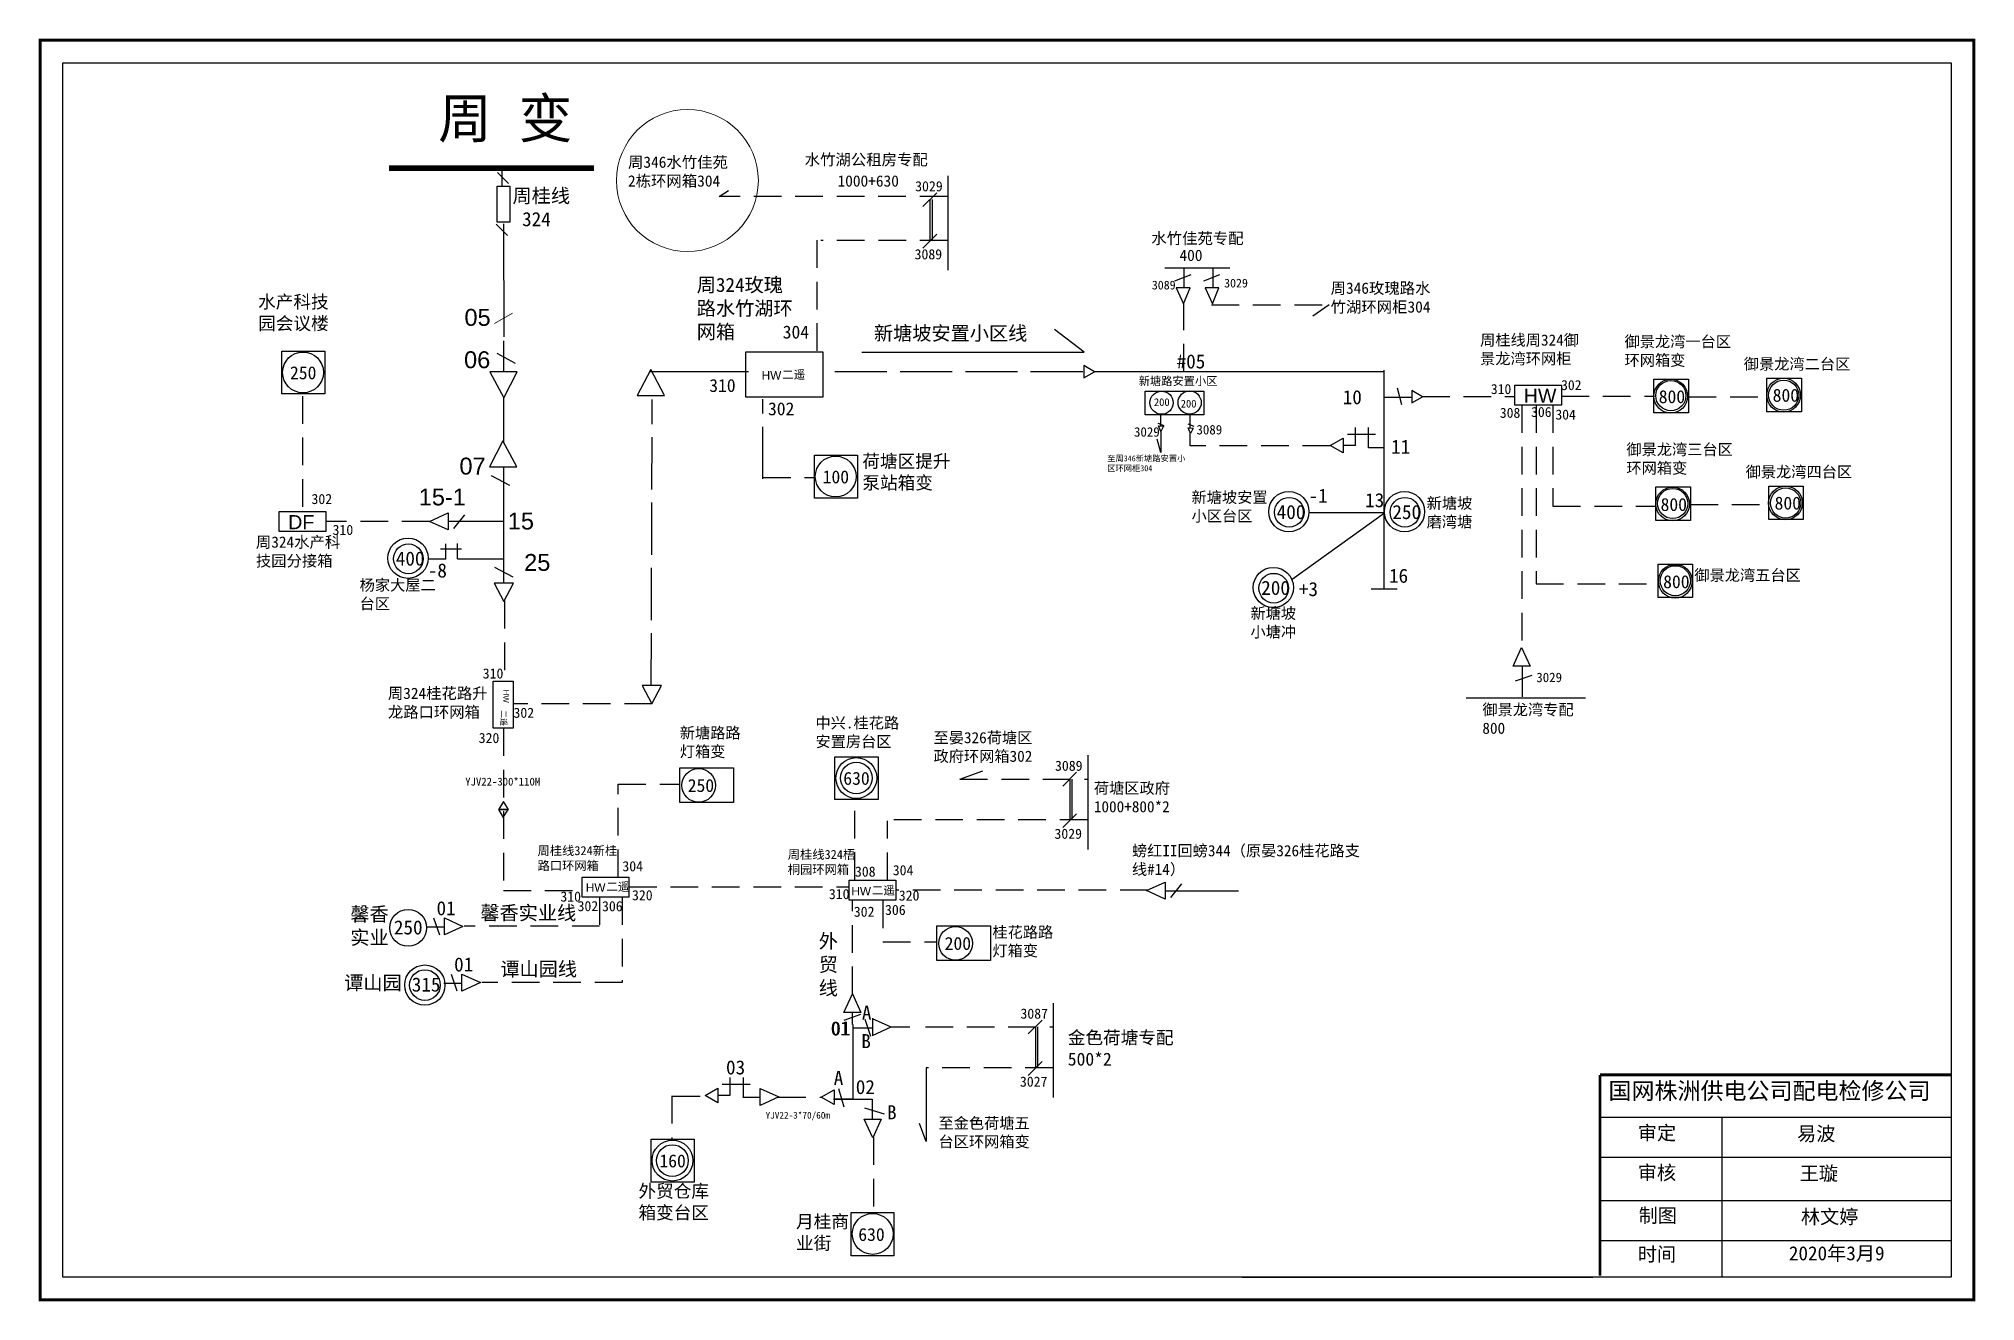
# Model space of a CAD drawing. Extents: x 0 to 344, y -1 to 224.
import ezdxf

# ---------------------------------------------------------------- set-up
doc = ezdxf.new("R2010")
doc.units = 0
doc.header["$LTSCALE"] = 0.774411
doc.linetypes.add('ACAD_ISO02W100', pattern=[15, 12, -3])
doc.linetypes.add('DASHED2', pattern=[9.525, 6.35, -3.175])
doc.layers.get('0').update_dxf_attribs({"linetype": 'CONTINUOUS'})
doc.layers.add('0-RefEdit0', color=7, linetype='CONTINUOUS')
doc.styles.add('SimSun_txtstyle_1.00_0_0', font='', dxfattribs={"height": 1})
doc.styles.add('SimSun_txtstyle_1.50_0_0', font='', dxfattribs={"height": 1.5})
doc.styles.add('SimSun_txtstyle_2.01_0_0', font='simsun.ttc', dxfattribs={"height": 2.005847})
doc.styles.add('SimSun_txtstyle_2.50_0_0', font='', dxfattribs={"height": 2.5})
doc.styles.add('SimSun_txtstyle_3.00_0_0', font='simsun.ttc', dxfattribs={"height": 3})
doc.styles.get("Standard").update_dxf_attribs({"font": '', "height": 2.5})
doc.styles.add('字体', font='', dxfattribs={"height": 2.5})
doc.styles.get('SimSun_txtstyle_1.00_0_0').set_extended_font_data('SimSun')
doc.styles.get('SimSun_txtstyle_1.50_0_0').set_extended_font_data('SimSun')
doc.styles.get('SimSun_txtstyle_2.50_0_0').set_extended_font_data('SimSun')
doc.styles.get('Standard').set_extended_font_data('SimSun')
doc.styles.get('字体').set_extended_font_data('SimSun')

msp = doc.modelspace()

# ---------------------------------------------------------------- linework, layer by layer
at = {"linetype": 'Continuous'}
for p, q in [((83.19, 198.09), (81.21, 200.07)), ((82.97, 188.86), (80.99, 190.84)), ((201.71, 180.79), (204.58, 181.9)), ((204.4, 179.53), (201.96, 179.53)), ((201.96, 179.53), (203.25, 176.67)), ((203.25, 176.67), (204.4, 179.53)), ((206.85, 180.79), (209.72, 181.9)), ((209.54, 179.53), (207.1, 179.53)), ((207.1, 179.53), (208.39, 176.67)), ((208.39, 176.67), (209.54, 179.53)), ((108.38, 164.68), (125.84, 164.68)), ((187.39, 164.68), (238.89, 164.68)), ((238.89, 164.89), (238.89, 126.05)), ((198.64, 155.47), (199.71, 155.09)), ((199.18, 154.97), (199.18, 157.17)), ((203.99, 155.34), (205.05, 154.96)), ((204.44, 154.62), (204.44, 157.11)), ((199.21, 150.27), (198.55, 152.63)), ((198.78, 154.98), (199.69, 154.96)), ((199.2, 153.97), (198.81, 154.98)), ((199.69, 154.96), (199.2, 153.97)), ((199.21, 154.05), (199.21, 150.27)), ((204.04, 154.62), (204.95, 154.61)), ((204.46, 153.62), (204.07, 154.62)), ((204.95, 154.61), (204.46, 153.62)), ((238.84, 139.56), (225.59, 139.56)), ((82.16, 131.29), (74.1, 131.29)), ((265.19, 110.6), (262.23, 109.62)), ((263.5, 112.29), (263.5, 106.81)), ((110.36, 108.83), (106.94, 108.83)), ((106.95, 108.81), (108.67, 105.58)), ((108.66, 105.6), (110.36, 108.83)), ((253.51, 106.67), (274.76, 106.67)), ((277.35, 32.1), (339.71, 32.1)), ((298.99, 32.09), (298.99, 3.76)), ((277.35, 25), (339.71, 25)), ((277.35, 17.25), (339.71, 17.25)), ((277.35, 10.14), (339.71, 10.14)), ((213.69, 3.62), (276.06, 3.62))]:
    msp.add_line(p, q, dxfattribs=at)
at = {"linetype": 'ACAD_ISO02W100'}
for p, q in [((82.05, 197.59), (82.05, 200.68)), ((108.56, 108.82), (108.73, 159.66))]:
    msp.add_line(p, q, dxfattribs=at)
at = {"color": 0, "linetype": 'Continuous'}
for p, q in [((120.61, 195.78), (122.3, 196.82)), ((159.35, 196.44), (156.89, 193.98)), ((161.32, 199.46), (161.32, 182.69)), ((158.14, 195.23), (158.14, 187.96)), ((158.51, 195.23), (158.51, 187.96)), ((82.29, 190.89), (82.32, 170.84)), ((159.35, 189.06), (156.89, 186.61)), ((211.49, 183.01), (199.9, 183.01)), ((203.35, 179.52), (203.35, 183.01)), ((208.49, 179.52), (208.49, 183.01)), ((185.57, 168.11), (180.28, 172.14)), ((81.06, 167.91), (84.33, 166.17)), ((146.04, 168.11), (185.57, 168.11)), ((79.84, 164.58), (82.31, 159.97)), ((84.72, 164.58), (79.84, 164.58)), ((82.31, 159.97), (84.72, 164.58)), ((108.47, 165.02), (106.06, 160.41)), ((110.93, 160.41), (108.47, 165.02)), ((82.29, 160), (82.29, 152.13)), ((106.06, 160.41), (110.93, 160.41)), ((82.18, 152.33), (79.77, 147.71)), ((84.65, 147.72), (82.18, 152.33)), ((79.77, 147.71), (84.65, 147.72)), ((83.43, 144.38), (80.15, 146.13)), ((82.29, 147.71), (82.29, 126.96)), ((82.29, 137.99), (72.47, 137.99)), ((238.98, 139.47), (222.58, 127.71)), ((71.99, 131.28), (68.98, 131.28)), ((71.06, 133.16), (74.8, 133.16)), ((71.99, 131.28), (71.99, 134.02)), ((74.11, 131.35), (74.11, 134.09)), ((80.67, 129.9), (83.94, 128.15)), ((222.58, 127.71), (222.58, 127.71)), ((84.03, 127.03), (80.6, 127.03)), ((80.6, 127.03), (82.33, 123.79)), ((82.33, 123.79), (84.03, 127.03)), ((163.47, 92.21), (167.52, 93.68)), ((184.23, 93.41), (181.77, 90.95)), ((186.21, 96.43), (186.21, 79.67)), ((183.02, 92.2), (183.02, 84.93)), ((183.39, 92.2), (183.39, 84.93)), ((81.37, 86.79), (82.24, 85.37)), ((83.11, 86.79), (81.37, 86.79)), ((81.42, 86.82), (83.15, 86.82)), ((82.29, 88.23), (81.43, 86.83)), ((82.24, 85.37), (83.09, 86.78)), ((83.15, 86.82), (82.29, 88.23)), ((184.23, 86.04), (181.77, 83.58)), ((199.94, 72.32), (213.02, 72.32)), ((180.06, 52.36), (180.06, 35.6)), ((144.3, 50.56), (144.3, 48.54)), ((144.39, 48.54), (144.39, 35.3)), ((178.08, 49.34), (175.62, 46.88)), ((144.49, 47.96), (147.78, 47.96)), ((176.88, 48.13), (176.88, 40.86)), ((177.24, 48.13), (177.24, 40.86)), ((178.08, 41.97), (175.62, 39.51)), ((157.45, 40.86), (157.45, 27.78)), ((124.9, 35.63), (127.81, 35.63)), ((144.39, 35.3), (140.99, 35.3)), ((140.99, 35.3), (147.88, 35.3)), ((141.88, 37.18), (142.79, 33.91)), ((147.88, 35.3), (147.88, 31.81)), ((146.5, 33.73), (149.99, 32.7)), ((157.45, 27.78), (156.25, 30.98))]:
    msp.add_line(p, q, dxfattribs=at)
at = {"color": 0, "linetype": 'DASHED2'}
for p, q in [((161.23, 195.78), (120.61, 195.78)), ((161.26, 187.96), (138.71, 187.96)), ((203.27, 164.64), (203.27, 176.86)), ((208.22, 176.53), (229.12, 176.53)), ((229.12, 176.53), (226.26, 174.48)), ((46.53, 160.28), (46.53, 140.24)), ((69.12, 138), (50.7, 138)), ((82.45, 123.87), (82.45, 109.65)), ((82.27, 101.23), (82.27, 72.37)), ((163.47, 92.21), (186.21, 92.21)), ((186.14, 84.93), (150.48, 84.93)), ((150.57, 74.23), (150.57, 84.78)), ((82.27, 72.37), (96.25, 72.37)), ((104.61, 73.04), (143.74, 73.04)), ((196.88, 72.47), (152.13, 72.47)), ((99.38, 71.18), (99.38, 66.03)), ((103.41, 71.18), (103.41, 56.03)), ((144.33, 53.96), (144.33, 70.62)), ((149.76, 70.59), (149.76, 63.24)), ((68.58, 65.92), (71.76, 65.92)), ((99.38, 66.03), (75.29, 66.03)), ((149.76, 63.24), (159.23, 63.24)), ((71.69, 55.92), (74.87, 55.92)), ((103.41, 56.03), (78.4, 56.03)), ((151.12, 48.14), (154.55, 48.14)), ((157.32, 48.14), (180.06, 48.14)), ((179.99, 40.86), (157.45, 40.86)), ((112.24, 35.86), (112.24, 28.06)), ((112.34, 35.84), (118.16, 35.84)), ((131.15, 35.63), (138.88, 35.63)), ((148.07, 28.52), (148.07, 15.05))]:
    msp.add_line(p, q, dxfattribs=at)
at = {"linetype": 'DASHED2'}
for p, q in [((138.07, 168.32), (138.07, 188.14)), ((245.67, 160.2), (262.02, 160.2)), ((263.39, 158.65), (263.39, 115.52)), ((265.94, 158.67), (265.94, 126.91)), ((268.95, 158.65), (268.95, 140.7)), ((270.47, 160.29), (286.99, 160.29)), ((293.09, 160.17), (307.02, 160.17)), ((204.44, 151.43), (204.44, 153.62)), ((229.32, 151.43), (204.44, 151.43)), ((128.44, 145.81), (137.46, 145.81)), ((268.95, 140.7), (287.19, 140.7)), ((293.42, 141), (307.35, 141)), ((265.94, 126.91), (287.79, 126.91)), ((108.71, 105.58), (83.98, 105.58)), ((102.68, 74.78), (102.68, 91.32)), ((102.68, 91.32), (113.68, 91.32)), ((144.79, 74.27), (144.79, 88.37))]:
    msp.add_line(p, q, dxfattribs=at)
at = {"color": 7, "linetype": 'Continuous', "lineweight": 0, "ltscale": 0.788326}
msp.add_line((80.67, 173.17), (83.9, 175.06), dxfattribs=at)
at = {"color": 0, "linetype": 'Continuous', "ltscale": 0.579443}
msp.add_line((82.26, 170.09), (82.29, 164.58), dxfattribs=at)
at = {"color": 0, "linetype": 'ACAD_ISO02W100'}
for p, q in [((185.34, 164.63), (139.2, 164.63)), ((128.4, 145.56), (128.4, 159.77))]:
    msp.add_line(p, q, dxfattribs=at)
for p, q in [((238.89, 160.08), (243.85, 160.08)), ((242.09, 158.74), (241.29, 161.68)), ((238.87, 151.09), (236.16, 151.09)), ((236.62, 126.02), (241.24, 126.02))]:
    msp.add_line(p, q)
at = {"ltscale": 2}
for p, q in [((232.4, 153.51), (237.38, 153.5)), ((233.82, 151.49), (233.82, 154.73)), ((236.17, 151.09), (236.17, 154.69)), ((233.81, 151.51), (231.65, 151.5))]:
    msp.add_line(p, q, dxfattribs=at)
at = {"color": 0, "linetype": 'ByBlock', "ltscale": 2}
for p, q in [((69.12, 138), (72.43, 139.51)), ((72.43, 136.5), (69.12, 138)), ((72.43, 139.51), (72.43, 136.5)), ((75.36, 139.21), (73.39, 136.75)), ((196.66, 72.37), (199.98, 73.88)), ((199.98, 70.87), (196.66, 72.37)), ((199.98, 73.88), (199.98, 70.87)), ((202.9, 73.58), (200.93, 71.12)), ((69.82, 67.51), (70.87, 64.53)), ((71.76, 67.52), (75.07, 66.01)), ((71.76, 64.51), (71.76, 67.52)), ((75.07, 66.01), (71.76, 64.51)), ((72.94, 57.5), (73.99, 54.53)), ((74.87, 57.51), (78.19, 56.01)), ((74.87, 54.5), (74.87, 57.51)), ((78.19, 56.01), (74.87, 54.5)), ((142.83, 50.69), (144.33, 54)), ((144.33, 54), (145.84, 50.69)), ((145.84, 50.69), (142.83, 50.69)), ((142.86, 49.34), (145.84, 50.39)), ((147.64, 46.46), (146.59, 49.44)), ((147.91, 49.67), (147.91, 46.66)), ((151.24, 48.1), (147.92, 49.6)), ((147.92, 46.62), (151.24, 48.13)), ((127.92, 37.19), (131.23, 35.68)), ((127.92, 34.18), (127.92, 37.19)), ((131.23, 35.68), (127.92, 34.18)), ((147.95, 28.43), (146.45, 31.74)), ((146.45, 31.74), (149.45, 31.74)), ((149.45, 31.74), (147.95, 28.43))]:
    msp.add_line(p, q, dxfattribs=at)
at = {"linetype": 'ByBlock', "ltscale": 2}
for p, q in [((261.87, 112.28), (263.37, 115.6)), ((263.37, 115.6), (264.88, 112.28)), ((264.88, 112.28), (261.87, 112.28))]:
    msp.add_line(p, q, dxfattribs=at)
at = {"color": 0, "ltscale": 2}
for p, q in [((121.19, 37.94), (126.17, 37.93)), ((122.61, 35.92), (122.61, 39.16)), ((124.96, 35.52), (124.96, 39.12)), ((122.54, 35.93), (120.38, 35.93))]:
    msp.add_line(p, q, dxfattribs=at)
at = {"linetype": 'Continuous', "const_width": 0.5}
msp.add_lwpolyline([(-0.15, 223.58), (343.83, 223.58), (343.83, -0.39), (-0.15, -0.39)], close=True, dxfattribs=at)
at = {"linetype": 'Continuous'}
for points in [[(3.9, 219.53), (339.78, 219.53), (339.78, 3.66), (3.9, 3.66)], [(262.15, 162.25), (270.48, 162.25), (270.48, 158.68), (262.15, 158.68)], [(196.4, 161.14), (206.85, 161.14), (206.85, 156.97), (196.4, 156.97)]]:
    msp.add_lwpolyline(points, close=True, dxfattribs=at)
for points, const_width in [([(98.38, 200.84), (61.92, 200.81)], 1), ([(277.31, 39.61), (277.31, 3.88)], 0.5), ([(277.35, 39.61), (339.71, 39.61)], 0.5)]:
    msp.add_lwpolyline(points, dxfattribs=dict(at, const_width=const_width))
at = {"linetype": 'ACAD_ISO02W100'}
msp.add_lwpolyline([(83.38, 191.19), (81.17, 191.19), (81.17, 197.59), (83.38, 197.59)], close=True, dxfattribs=at)
at = {"color": 0}
for points in [[(42.82, 168.28), (50.5, 168.28), (50.5, 160.67), (42.82, 160.67)], [(306.99, 163.47), (313.15, 163.47), (313.15, 157.5), (306.99, 157.5)], [(137.57, 149.78), (145.25, 149.78), (145.25, 142.17), (137.57, 142.17)], [(307.33, 144.3), (313.49, 144.3), (313.49, 138.33), (307.33, 138.33)], [(118.12, 35.94), (120.42, 37.27), (120.42, 34.61)], [(138.81, 35.64), (141.12, 36.97), (141.12, 34.32)], [(108.53, 28.16), (116.21, 28.16), (116.21, 20.54), (108.53, 20.54)], [(151.73, 15.13), (151.73, 7.45), (144.12, 7.45), (144.12, 15.13)]]:
    msp.add_lwpolyline(points, close=True, dxfattribs=at)
at = {"color": 0, "linetype": 'Continuous'}
for points in [[(125.41, 168.14), (139.07, 168.14), (139.07, 160.09), (125.41, 160.09)], [(42.37, 139.76), (50.7, 139.76), (50.7, 136.19), (42.37, 136.19)], [(83.98, 109.58), (83.98, 101.25), (80.42, 101.25), (80.42, 109.58)], [(96.25, 74.75), (104.58, 74.75), (104.58, 71.18), (96.25, 71.18)], [(143.74, 74.22), (152.07, 74.22), (152.07, 70.65), (143.74, 70.65)]]:
    msp.add_lwpolyline(points, close=True, dxfattribs=at)
for points in [[(187.4, 164.63), (185.5, 165.72), (185.5, 163.53)], [(286.92, 163.3), (293.08, 163.3), (293.08, 157.33), (286.92, 157.33)], [(245.75, 160.19), (243.85, 161.29), (243.85, 159.09)], [(229.33, 151.51), (231.63, 152.84), (231.63, 150.18)], [(287.25, 144.13), (293.41, 144.13), (293.41, 138.16), (287.25, 138.16)], [(287.64, 130.43), (293.8, 130.43), (293.8, 124.46), (287.64, 124.46)], [(141.24, 96.17), (148.92, 96.17), (148.92, 88.56), (141.24, 88.56)]]:
    msp.add_lwpolyline(points, close=True)
at = {"color": 12, "linetype": 'Continuous', "lineweight": 0, "ltscale": 1.014298, "true_color": 0xc00000}
msp.add_circle((114.99, 198.62), 12.62, dxfattribs=at)
at = {"color": 0}
for centre, radius in [((46.62, 164.5), 3.63), ((309.98, 160.46), 3), ((141.37, 145.99), 3.63), ((310.32, 141.29), 3), ((162.69, 62.99), 3), ((112.33, 24.37), 3.63), ((112.33, 24.37), 2.82), ((147.95, 11.33), 3.63)]:
    msp.add_circle(centre, radius, dxfattribs=at)
for centre, radius in [((289.91, 160.28), 3), ((290.24, 141.11), 3), ((290.71, 127.38), 3), ((116.99, 91.08), 3), ((145.04, 92.39), 3.63), ((145.04, 92.39), 2.82)]:
    msp.add_circle(centre, radius)
at = {"linetype": 'Continuous'}
for centre, radius in [((289.93, 160.37), 2.68), ((199.33, 159.12), 2.06), ((204.33, 159.15), 2.06), ((221.97, 139.74), 3.58), ((222.04, 139.63), 2.64), ((242.55, 139.74), 3.58), ((242.62, 139.63), 2.64), ((290.26, 141.2), 2.68), ((65.29, 131.47), 3.58), ((65.35, 131.36), 2.64), ((219.22, 126.26), 3.58), ((219.29, 126.14), 2.64), ((290.72, 127.46), 2.68), ((65.31, 65.76), 3.27), ((68.28, 55.57), 3.58), ((68.3, 55.58), 2.72)]:
    msp.add_circle(centre, radius, dxfattribs=at)
at = {"color": 0, "linetype": 'Continuous'}
for centre in [(310, 160.45), (310.34, 141.28)]:
    msp.add_circle(centre, 2.68, dxfattribs=at)
at = {"layer": '0-RefEdit0', "ltscale": 2}
msp.add_lwpolyline([(113.66, 94.2), (123.18, 94.2), (123.18, 88.05), (113.66, 88.05)], close=True, dxfattribs=at)
at = {"layer": '0-RefEdit0', "color": 0, "ltscale": 2}
msp.add_lwpolyline([(159.36, 66.11), (168.88, 66.11), (168.88, 59.96), (159.36, 59.96)], close=True, dxfattribs=at)

# ---------------------------------------------------------------- texts
at = {"linetype": 'Continuous', "attachment_point": 1}
for s, insert, char_height, width, style in [('周 变', (70.65, 213.19), 7, 46.6545, '字体'), ('馨香实业', (55.03, 69.45), 2.5, 7.82, '字体'), ('馨香实业线', (78.16, 69.66), 2.5, 20.898, '字体'), ('谭山园线', (81.71, 59.69), 2.5, 14.8929, '字体'), ('谭山园', (53.94, 57.24), 2.5, 10.8589, '字体'), ('国网株洲供电公司配电检修公司', (278.83, 38.27), 3, 82.0179, '字体'), ('2020年3月9', (310.92, 9.14), 2.5, 23.4615, 'SimSun_txtstyle_2.50_0_0')]:
    msp.add_mtext(s, dxfattribs=dict(at, insert=insert, char_height=char_height, width=width, style=style))
for s, insert, char_height, width in [('水竹湖公租房专配', (135.85, 203.34), 2.006, 23.7657), ('{\\H0.8333x;周桂线\\P 324}', (83.88, 197.17), 3, 19.68), ('1000+630', (141.69, 199.54), 2.006, 19.9109), ('水竹佳苑专配', (197.51, 189.35), 2.006, 23.7657), ('400', (202.52, 186.32), 2.006, 19.9109), ('周324玫瑰路水竹湖环网箱', (116.65, 181.32), 2.5, 18.1647), ('3089', (197.6, 180.81), 1.557, 3.5233), ('3029', (210.46, 181.16), 1.557, 3.5233), ('新塘坡安置小区线', (148.17, 172.72), 2.5, 56.7926), ('周桂线周324御景龙湾环网柜', (256, 171.25), 1.9837, 19.8904), ('御景龙湾一台区环网箱变', (281.69, 170.98), 1.9837, 19.8904), ('#05', (202.01, 167.71), 2.5, 10.8395), ('新塘路安置小区', (195.26, 163.7), 1.468, 20.5575), ('310', (257.91, 162.44), 1.78, 4.0262), ('302', (270.4, 163.14), 1.78, 4.0262), ('200', (197.97, 159.9), 1.373, 3.1052), ('200', (202.74, 159.63), 1.373, 3.1052), ('10', (231.56, 161.35), 2.5, 22.7576), ('3089', (205.54, 155.16), 1.683, 15.3163), ('308', (259.51, 158.21), 1.78, 4.0262), ('306', (265.07, 158.36), 1.78, 4.0262), ('304', (269.39, 157.9), 1.78, 4.0262), ('3029', (194.43, 154.76), 1.683, 15.3163), ('11', (240.16, 152.54), 2.5, 22.7576), ('御景龙湾三台区环网箱变', (282.02, 151.8), 1.9837, 19.8904), ('至周346新塘路安置小区环网柜304', (189.66, 149.74), 1.0504, 14.7053), ('新塘坡安置小区台区', (204.66, 143.29), 1.984, 13.8855), ('-1', (225.49, 143.84), 2.5, 5.6554), ('13', (235.54, 143.04), 2.5, 5.6554), ('新塘坡\\P磨湾塘', (246.49, 142.25), 1.984, 19.8904), ('400', (219.81, 140.93), 2.5, 5.6554), ('250', (240.39, 140.93), 2.5, 5.6554), ('400', (63.12, 132.66), 2.5, 5.6554), ('杨家大屋二台区', (56.69, 127.69), 1.984, 13.8855), ('-8', (68.81, 130.54), 2.5, 5.6554), ('16', (239.79, 129.6), 2.5, 5.6554), ('御景龙湾五台区', (294.11, 129.44), 1.984, 19.8904), ('200', (217.06, 127.45), 2.5, 5.6554), ('+3', (223.76, 127.23), 2.5, 5.6554), ('新塘坡\\P小塘冲', (215.15, 122.68), 1.984, 19.8904), ('3029', (265.99, 111.12), 1.683, 15.3163), ('中兴.桂花路安置房台区', (137.77, 103.18), 1.9837, 17.3127), ('御景龙湾专配\\P800', (256.4, 105.54), 1.984, 19.8904), ('新塘路路灯箱变', (113.63, 101.41), 1.984, 11.3643), ('至晏326荷塘区政府环网箱302', (158.77, 100.56), 1.9837, 19.8904), ('YJV22-300*110M', (75.47, 92.45), 1.4, 21.1286), ('荷塘区政府\\P1000+800*2', (187.29, 91.59), 1.984, 17.3127), ('250', (62.78, 67.08), 2.5, 5.0579), ('至金色荷塘五台区环网箱变', (159.65, 32.03), 1.9837, 18.4489), ('易波', (312.38, 30.41), 2.5, 23.4615), ('审核', (284.04, 23.48), 2.5, 23.4615), ('王璇', (312.84, 23.35), 2.5, 33.0539), ('制图', (284.2, 15.86), 2.5, 23.4615), ('林文婷', (313.05, 15.64), 2.5, 23.4615), ('时间', (284.04, 8.97), 2.5, 23.4615)]:
    msp.add_mtext(s, dxfattribs=dict(at, insert=insert, char_height=char_height, width=width))
at = {"color": 7, "linetype": 'Continuous', "attachment_point": 1}
for s, insert, char_height, width, style in [('周346水竹佳苑^M^J2栋环网箱304', (104.42, 202.89), 2.0058, 20.1234, 'SimSun_txtstyle_2.01_0_0'), ('{\\fArial|b0|i0|c0|p32;05}', (75.33, 175.79), 3, 6.7865, 'SimSun_txtstyle_3.00_0_0'), ('315', (65.96, 56.92), 2.5, 5.6554, 'SimSun_txtstyle_2.50_0_0')]:
    msp.add_mtext(s, dxfattribs=dict(at, insert=insert, char_height=char_height, width=width, style=style))
at = {"color": 0, "linetype": 'Continuous', "attachment_point": 1}
for s, insert, char_height, width in [('3029', (155.5, 198.5), 1.8, 5.6554), ('3089', (155.4, 186.41), 1.8, 5.6554), ('周346玫瑰路水竹湖环网柜304', (229.4, 180.49), 2.0058, 18.6038), ('304', (131.94, 172.83), 2.3, 5.6554), ('{\\fArial|b0|i0|c0|p32;06}', (75.26, 168.26), 3, 6.7865), ('御景龙湾二台区', (302.9, 166.99), 1.984, 19.8904), ('310', (118.87, 163.33), 2.3, 5.6554), ('302', (129.32, 159.18), 2.3, 5.6554), ('{\\fArial|b0|i0|c0|p32;07}', (74.44, 149.35), 3, 6.7865), ('御景龙湾四台区', (303.23, 147.82), 1.984, 19.8904), ('302', (48.12, 142.9), 1.8, 5.6554), ('{\\fArial|b0|i0|c0|p32;15-1}', (67.2, 143.86), 3, 6.7865), ('{\\fArial|b0|i0|c0|p32;15}', (83.04, 139.58), 3, 6.7865), ('310', (51.87, 137.41), 1.8, 5.6554), ('{\\fArial|b0|i0|c0|p32;25}', (85.95, 132.22), 3, 6.7865), ('310', (78.58, 111.88), 1.8, 5.6554), ('302', (84.05, 104.89), 1.8, 5.6554), ('320', (77.86, 100.41), 1.8, 5.6554), ('3089', (180.38, 95.47), 1.8, 5.6554), ('3029', (180.28, 83.38), 1.8, 5.6554), ('螃红II回螃344（原晏326桂花路支线#14）', (194.06, 80.46), 1.9837, 41.3126), ('304', (103.42, 77.61), 1.8, 5.6554), ('308', (144.79, 76.65), 1.8, 5.6554), ('304', (151.52, 76.9), 1.8, 5.6554), ('320', (105.13, 72.45), 1.8, 5.6554), ('310', (140.15, 72.66), 1.8, 5.6554), ('320', (152.59, 72.4), 1.8, 5.6554), ('01', (70.37, 70.49), 2.5, 5.6554), ('310', (92.39, 72.21), 1.8, 5.6554), ('302', (95.45, 70.52), 1.8, 5.6554), ('306', (99.8, 70.5), 1.8, 5.6554), ('302', (144.59, 69.52), 1.8, 5.6554), ('306', (150.14, 69.84), 1.8, 5.6554), ('桂花路路灯箱变', (169.24, 65.99), 1.984, 11.3643), ('外贸线', (138.35, 64.64), 2.5, 2.7868), ('01', (73.49, 60.49), 2.5, 5.6554), ('A', (146.03, 51.91), 2.5, 5.6554), ('01', (140.47, 49.12), 2.5, 5.6554), ('01', (140.59, 49.12), 2.5, 5.6554), ('3087', (174.23, 51.4), 1.8, 5.6554), ('B', (145.92, 46.86), 2.5, 5.6554), ('03', (121.86, 42.19), 2.5, 5.6554), ('A', (141.02, 40.31), 2.5, 5.6554), ('02', (144.94, 38.7), 2.5, 5.6554), ('3027', (174.14, 39.31), 1.8, 5.6554), ('B', (150.5, 34.2), 2.5, 5.6554), ('审定', (284.04, 30.54), 2.5, 82.0179)]:
    msp.add_mtext(s, dxfattribs=dict(at, insert=insert, char_height=char_height, width=width))
at = {"color": 0, "attachment_point": 1}
for s, insert, char_height, width in [('水产科技园会议楼', (38.63, 178.21), 2.3, 15.0785), ('250', (44.3, 165.59), 2.3, 4.8377), ('800', (308.04, 161.59), 2.3, 4.8377), ('荷塘区提升泵站箱变', (146.11, 149.87), 2.3, 16.5587), ('100', (139.05, 147.08), 2.3, 4.8377), ('800', (308.38, 142.42), 2.3, 4.8377), ('{\\fArial|b0|i0|c0|p32;DF}', (43.97, 139.13), 2.5, 4.8377), ('周324水产科技园分接箱', (38.23, 135.34), 2, 16.6177), ('周324桂花路升龙路口环网箱', (61.71, 108.45), 2, 18.6639), ('周桂线324新桂路口环网箱', (88.33, 80.28), 1.6, 15.3722), ('周桂线324梧桐园环网箱', (132.84, 79.6), 1.6, 13.3941), ('200', (160.75, 64.13), 2.3, 4.8377), ('金色荷塘专配\\P500*2', (182.65, 47.39), 2.3, 25.1467), ('160', (110.01, 25.46), 2.3, 4.8377), ('630', (145.39, 12.38), 2.3, 4.8377)]:
    msp.add_mtext(s, dxfattribs=dict(at, insert=insert, char_height=char_height, width=width))
at = {"color": 7, "char_height": 1.5, "width": 4.8377, "attachment_point": 1, "style": 'SimSun_txtstyle_1.50_0_0'}
for insert in [(128.2, 164.73), (96.92, 73.67), (144.16, 73.02)]:
    msp.add_mtext('{\\fArial|b0|i0|c0|p32;HW}', dxfattribs=dict(at, insert=insert))
at = {"color": 140, "true_color": 0x00b0f0, "char_height": 1.5, "width": 4.8377, "attachment_point": 1, "style": 'SimSun_txtstyle_1.50_0_0'}
for insert in [(131.85, 164.87), (100.57, 73.81), (147.8, 73.16)]:
    msp.add_mtext('{\\fArial|b0|i0|c0|p32;二遥}', dxfattribs=dict(at, insert=insert))
at = {"width": 4.8377, "attachment_point": 1}
for s, insert, char_height in [('{\\fArial|b0|i0|c0|p32;HW}', (263.76, 161.62), 2.5), ('800', (287.77, 161.34), 2.3), ('800', (288.1, 142.17), 2.3), ('800', (288.56, 128.44), 2.3), ('630', (142.72, 93.48), 2.3), ('250', (115.05, 92.21), 2.3)]:
    msp.add_mtext(s, dxfattribs=dict(at, insert=insert, char_height=char_height))
at = {"color": 7, "insert": (83.23, 108.09), "char_height": 1, "width": 4.8377, "attachment_point": 1, "rotation": 270, "style": 'SimSun_txtstyle_1.00_0_0'}
msp.add_mtext('{\\fArial|b0|i0|c0|p32;HW}', dxfattribs=at)
at = {"color": 4, "true_color": 0x00ffff, "insert": (82.82, 104.45), "char_height": 1, "width": 4.8377, "attachment_point": 1, "rotation": 270, "style": 'SimSun_txtstyle_1.00_0_0'}
msp.add_mtext('{\\fArial|b0|i0|c0|p32;二遥}', dxfattribs=at)
at = {"color": 0, "linetype": 'Continuous', "insert": (128.9, 33.03), "char_height": 1.2029, "width": 18.813, "attachment_point": 1, "style": '字体'}
msp.add_mtext('YJV22-3*70/60m', dxfattribs=at)
at = {"color": 7, "char_height": 2.3, "attachment_point": 1}
for s, insert, width in [('外贸仓库箱变台区', (106.28, 20.1), 15.0785), ('月桂商业街', (134.31, 14.68), 10.3413)]:
    msp.add_mtext(s, dxfattribs=dict(at, insert=insert, width=width))

doc.saveas('drawing.dxf')
